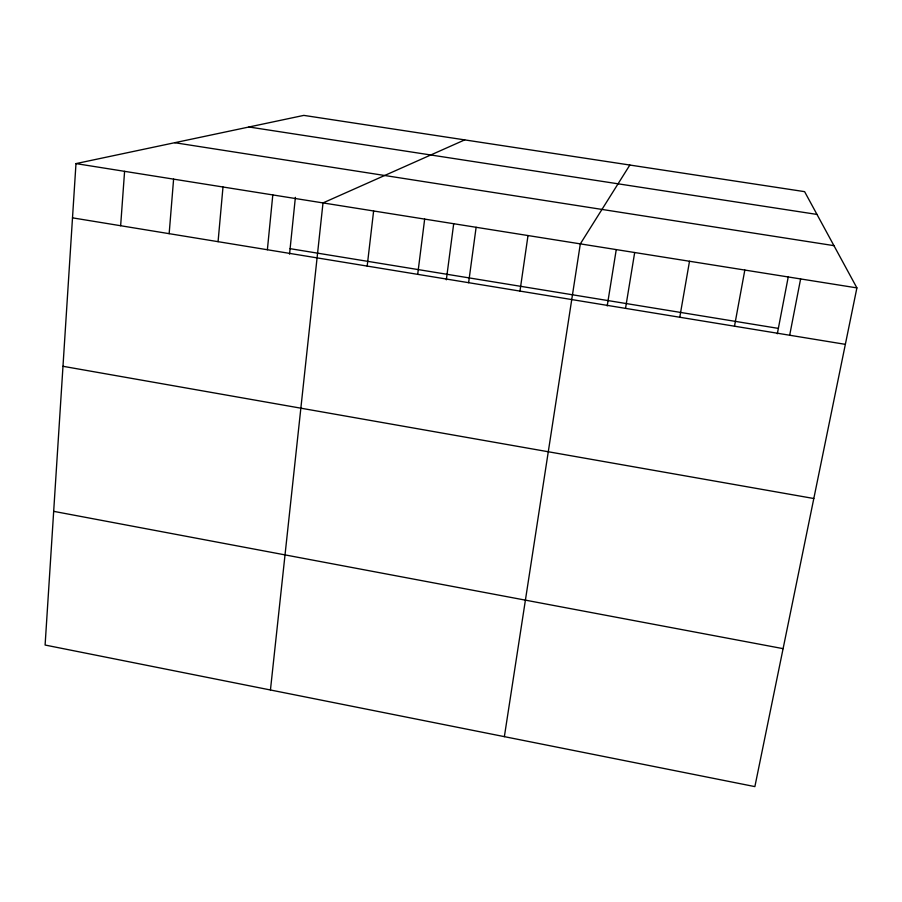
<?xml version="1.0" encoding="UTF-8"?>
<svg xmlns="http://www.w3.org/2000/svg" width="902" height="902" viewBox="0 0 902 902"><rect width="100%" height="100%" fill="white"/><g stroke="black" fill="none" stroke-linecap="round" stroke-linejoin="round"><path stroke-width="1.35" d="M75.982 163.6L45.1 645.043L754.873 786.612L856.9 287.896L804.607 191.652L303.827 115.388L75.982 163.6L856.9 287.896M120.642 225.725L124.589 171.335M169.159 233.663L173.601 179.137M218.07 241.668L222.997 186.996M267.375 249.741L272.799 194.922M289.542 254.138L295.382 197.346M270.442 689.996L323.006 202.916L464.71 139.889M367.182 266.079L373.62 210.978M417.694 274.355L424.662 219.096M446.332 279.823L453.672 223.921M468.623 282.687L476.121 227.293M519.969 291.087L528.008 235.546M504.365 736.652L580.324 243.878L629.844 165.043M607.204 305.936L616.224 249.798M625.526 308.371L634.681 252.526M679.77 317.256L689.511 261.253M734.487 326.208L744.827 270.059M777.321 333.785L788.314 276.553M789.678 335.24L800.615 278.932M248.963 126.99L816.986 214.428M174.729 142.708L833.944 245.648M290.106 248.67L778.358 328.396M72.498 217.844L845.354 344.35M62.982 366.291L813.807 498.513M53.68 511.344L783.094 648.651"/></g></svg>
